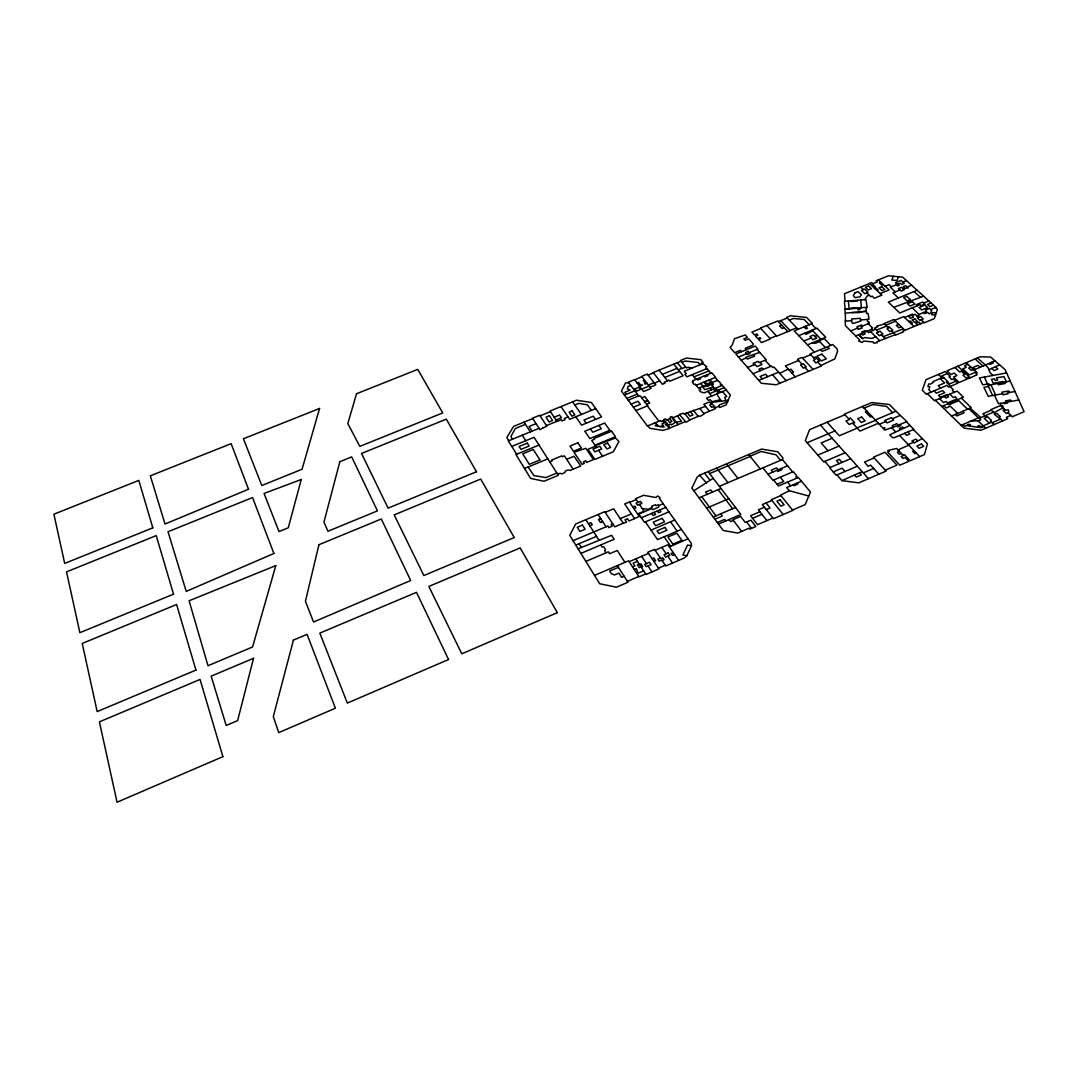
<?xml version="1.0" encoding="UTF-8"?>
<svg xmlns="http://www.w3.org/2000/svg" width="1078" height="1078" viewBox="0 0 1078 1078"><rect width="100%" height="100%" fill="white"/><g stroke="black" fill="none" stroke-linecap="round" stroke-linejoin="round"><path stroke-width="1.5" d="M983.783 426.403L980.778 427.683L970.2 426.12L970.335 424.543L968.57 424.328L964.823 426.443L962.883 424.543M639.402 504.464L641.895 503.534L640.521 501.405L636.114 503.089L637.624 505.218L639.402 504.464L642.353 508.681L648.067 509.234L652.379 507.374L651.557 506.256L655.303 504.733L655.963 505.676L658.173 504.774L658.766 505.609L658.577 507.199L652.823 509.692L651.489 508.695L638.836 514.044L644.455 522.264L668.939 511.861M727.825 401.757L719.605 404.789L718.797 406.271L719.794 407.497L726.168 404.897L730.345 394.966L722.314 385.345L720.239 384.172L720.859 383.593L719.242 381.666L717.113 380.48M719.363 486.326L782.385 459.578L782.978 458.015L777.804 451.817L761.567 449.081L699.541 475.263L697.143 477.136L691.833 488.105L723.176 530.43L737.743 533.084L749.089 528.166L749.803 529.109L755.813 526.522L750.935 520.175L745.262 522.493L740.64 516.416L732.892 519.744L741.664 531.373M893.352 276.238L891.843 280.037L896.977 280.536L898.5 276.75M657.513 426.511L657.876 425.621L655.437 422.697M773.64 480.033L778.464 485.976L798.34 477.487L810.467 492.026L805.185 504.598L792.559 510.029M977.679 427.117L978.366 425.487L982.449 426.969M660.248 426.767L663.051 425.514M660.383 558.081L657.863 559.145L659.224 561.193L661.757 560.102L665.746 565.977L684.26 558L686.848 555.709L691.497 545.724L691.254 543.285L659.318 498.279L660.1 497.726L657.674 495.961L655.801 497.51L643.647 495.301L635.602 498.696L638.149 502.375M867.076 331.202L868.625 332.671L875.511 329.033M864.866 299.684L867.157 296.019L869.164 295.183M1004.656 409.6L1002.998 410.314L1006.407 413.521L1008.873 411.836L1008.253 409.815L1005.289 410.192L1000.384 405.584L990.871 409.653L995.344 413.925M693.814 490.786L713.218 478.295M704.729 382.798L706.238 381.976L705.74 381.369M918.577 317.525L920.572 316.528L923.226 318.98L919.952 320.341L917.351 317.97L918.577 317.525L915.155 314.345L913.605 314.992L912.621 314.116L904.536 317.458M808.729 495.974L789.339 490.733L780.526 495.152L792.829 510.379L773.465 518.72L762.335 504.571L771.942 500.448M654.467 383.242L659.615 380.736M878.503 331.957L880.066 331.202L882.976 334.099L879.217 335.662L876.468 332.765L878.503 331.957L874.568 328.103L877.708 326.796L876.899 326.068L884.378 324.047M664.291 420.285L661.366 421.592L660.585 420.568L647.393 426.026L621.467 391.085L625.51 382.959L628.676 382.663M853.008 423.533L854.746 422.724L850.367 418.008L848.602 418.749M718.797 406.271L715.698 407.7L710.82 402.539L728.378 400.288M646.45 563.646L649.455 562.271L651.058 564.683L646.167 566.678L644.671 564.414L646.45 563.646L641.612 556.356M588.494 523.773L590.933 522.668L592.253 524.73L589.774 525.781M681.943 362.397L685.096 360.982L698.248 362.518L700.201 364.714M574.87 405.085L578.738 403.361L587.443 404.856L591.337 410.395M634.713 379.874L641.895 376.667M901.262 453.407L899.281 454.283L897.354 452.234L899.362 451.372M973.973 369.97L994.994 360.834L1005.127 369.687L1024.1 411.675L1012.269 416.768L1008.065 412.807M836.973 474.926L841.931 480.64L862.157 471.652M988.849 369.66L999.643 364.89M898.001 449.917L908.808 445.16M904.941 330.272L902.892 331.162L903.566 331.822L895.764 335.056L891.466 330.892L889.781 331.552L886.978 328.844L888.636 328.157L883.947 323.629L893.729 319.573L904.941 330.272L923.833 322.43M866.901 411.082L865.351 411.756L870.418 416.997L871.886 416.377M750.045 456.29L761.122 451.493L776.025 454.822L780.607 460.333M704.109 382.043L707.761 386.409L712.369 383.445L713.313 384.576L711.763 385.237L714.512 388.565M916.34 453.097L914.952 453.69L912.635 451.305L914.198 450.833M983.203 425.837L991.666 422.199M992.191 422.711L1000.721 419.032M1010.841 415.421L1006.313 417.375L1007.741 418.722L981.034 430.216L964.069 428.168L935.394 400.315M772.926 518.033L757.457 524.69L750.571 515.756L759.95 511.727M885.267 470.143L896.923 465.13L885.011 452.234L873.463 457.18L886.129 471.086L858.816 482.85L841.931 480.64M627.409 581.379L638.782 576.474M658.415 568.146L665.22 565.222M645.695 573.954L639.011 576.824L628.582 560.803L594.517 575.396M833.254 471.921L842.066 468.162L844.977 471.49M717.342 522.534L724.659 519.394L725.858 520.93M780.863 495.57L771.309 499.653L783.18 514.529M655.101 550.265L667.861 544.794L678.628 560.425M629.161 561.692L648.525 553.391M718.487 524.097L740.882 514.489L708.138 471.638M672.901 544.161L681.835 540.334M669.276 546.856L688.074 538.798M857.306 466.208L836.164 475.263L829.615 467.717L850.65 458.729M908.215 444.54L913.565 442.249L914.265 442.977L922.283 438.517M637.408 561.355L633.109 563.188L634.902 565.937L632.53 566.866M764.41 507.212L758.427 509.773L766.903 520.62M991.369 410.139L982.907 413.763L986.599 417.321L984.214 418.345L989.267 423.223M960.767 425.446L980.266 417.078L970.106 408.144M1002.89 407.942L993.983 412.631M652.069 558.673L653.753 557.946L655.653 560.776L653.955 561.49M766.296 509.598L770.056 507.981L766.081 502.968M993.485 412.16L979.228 418.277L980.818 419.827L978.177 420.959M639.497 564.535L641.046 563.861L642.744 566.583L641.262 567.217M986.316 417.051L987.435 416.58L991.383 420.366L990.251 420.851L994.132 424.584M673.211 552.569L671.109 553.472L672.456 555.426L674.612 554.591M752.565 518.343L761.957 514.3M634.228 569.48L636.303 568.591L638.055 573.2L643.633 570.828M641.06 566.907L639.281 567.661L637.341 564.751L639.187 564.063M903 455.253L904.442 454.633L910.101 460.764L924.425 454.593L927.471 443.759L913.416 429.543M863.276 472.905L873.625 468.458M624.135 576.272L621.602 577.35L619.001 573.105L614.473 574.965L611.293 573.604L609.717 570.936L618.449 567.392M662.108 560.6L664.088 559.751L662.768 557.811L660.787 558.66L654.494 549.376L647.77 552.259L658.928 568.914L646.032 574.466L635.764 558.862M863.316 289.605L864.623 289.052L868.113 292.381L864.785 293.661L861.376 290.413L863.316 289.605L860.702 287.112M706.063 384.415L711.83 381.949L710.55 380.359L709.216 380.952L708.569 380.211M706.656 508.129L728.809 498.683M585.866 561.409L608.369 551.815L609.582 553.715L617.29 550.508L624.957 562.366M909.953 425.392L889.741 434.798L892.409 437.641L894.605 437.574L913.807 429.381L906.436 421.754M777.09 484.265L783.76 481.421L780.297 477.19M681.363 529.406L657.526 539.593L645.385 521.873M713.232 516.995L735.519 507.469M951.389 416.148L971.224 407.673L961.333 398.105M801.466 481.233L786.644 487.566L789.339 490.733M714.849 519.192L722.341 515.985L720.697 513.802M883.367 284.592L881.912 285.198L879.325 282.786L880.78 282.18M575.787 545.118L596.511 536.332M641.383 517.763L665.786 507.401M832.162 438.274L821.153 442.937L828.012 450.752M875.296 420.002L895.953 411.23L906.841 421.579L898.338 425.204L896.869 423.694L892.139 425.648L893.622 427.211M857.239 428.141L839.304 435.755L827.136 422.226M578.077 548.81L611.644 535.308L614.19 539.243L580.907 553.391M699.016 497.807L720.993 488.469M878.368 423.263L859.948 431.079L852.563 423.048L849.181 424.489L845.974 420.986L849.356 419.558L844.357 414.127L871.779 402.552L889.444 404.506L895.953 411.23M940.515 397.256L947.023 394.494L947.656 395.114M879.311 424.274L885.806 421.511M892.395 418.709L893.662 420.043L887.127 422.913L884.795 420.42L891.479 417.698L892.395 418.709L900.292 415.353M767.94 474.145L776.928 470.331L777.885 471.409L781.954 469.685L781.038 468.58M787.573 465.804L778.141 469.819L776.564 467.906L771.322 470.129L772.886 472.043M817.811 455.091L839.075 446.036M651.031 530.12L674.72 520.027M941.633 406.487L963.449 397.203L957.116 391.085L934.491 400.706L927.39 393.672M874.15 457.934L864.489 462.044L867.965 466.222L870.633 465.144L878.826 474.226M931.082 302.958L927.511 304.481L929.842 306.664L933.494 305.155M844.909 414.72L809.591 429.637L805.306 440.659L823.7 461.883L845.273 452.679L868.437 478.699M600.729 518.545L598.492 519.488L600.446 522.493L602.696 521.55M709.62 473.592L750.18 456.452M967.923 364.337L964.554 365.752L966.252 367.355L962.762 368.824L969.216 374.901L976.129 371.977M947.36 373.514L941.849 375.845L947.764 381.545L946.376 382.138L950.634 386.247L957.911 383.148L953.329 378.93L951.807 379.577L949.017 376.909L950.324 376.357L945.271 371.533L925.989 379.672L922.296 390.236L926.258 394.157L946.888 385.412L948.559 387.042L950.378 386.867L953.262 389.657L952.319 390.505L954.246 392.311M632.826 506.983L634.888 506.108L636.02 507.765L633.918 508.587M941.916 377.826L932.955 381.625L933.548 382.191L930.637 384.091L928.764 383.903L927.875 386.53L929.829 386.759L928.832 389.859L931.217 392.055M943.762 377.691L942.374 378.27L938.399 374.43M970.887 367.099L968.691 368.029L971.197 370.374L973.394 369.444M620.2 518.653L631.425 513.91M573.065 540.698L607.925 525.983L608.827 527.56L612.102 526.172L611.091 524.636L612.789 523.921M637.583 513.963L643.97 511.268L642.353 508.681M658.766 505.609L663.186 503.736M807.099 442.721L834.965 430.93M955.755 381.248L949.395 383.943L947.158 381.801M623.246 523.234L614.716 526.846L604.758 511.7L575.652 523.989L569.763 535.362L599.664 583.737L616.441 587.214L627.962 582.241L617.33 565.627M634.551 518.531L639.321 516.51L629.404 501.971L624.688 503.965L634.619 518.626L629 521.011L627.463 518.734L625.011 519.825L626.534 522.062L623.367 523.409L613.638 508.816L605.203 512.373M598.506 450.308L601.645 448.987L599.745 446.238L592.981 449.041L594.867 451.817L598.506 450.308L602.575 456.237M879.688 340.715L875.848 336.808L872.021 338.411L865.001 337.562L862.575 338.559L858.708 334.665L862.575 338.559M629.66 502.348L636.209 499.572M733.323 520.431L730.588 521.577L728.944 519.609M566.678 459.322L574.048 456.277L580.746 466.006L570.019 470.466L568.16 469.954L565.209 471.113L564.872 472.609L561.759 473.902L560.061 473.255L557.663 474.253M758.777 380.372L778.559 372.166M813.567 357.68L815.305 356.966L819.347 361.265L817.636 362.006L821.369 365.994L776.187 384.765L761.311 383.269L735.843 354.029L755.22 346.078L757.888 349.07L749.21 352.627M887.598 327.16L888.905 326.621L892.907 330.313L891.466 330.892M912.325 307.796L918.941 314.439L926.581 311.272L925.342 310.073L929.398 308.389L931.688 310.707L930.61 313.199L929.047 313.765L927.632 312.431L924.776 313.631L923.576 312.512M930.678 309.575L935.96 307.392L902.731 277.167L888.461 275.766L876.144 280.792L877.303 281.87L872.857 283.689L871.698 282.611L844.519 293.715L845.017 301.261M788.193 369.04L779.677 373.419M916.866 315.935L919.494 314.843L918.941 314.439M672.807 417.833L679.76 414.949M802.126 364.351L800.577 364.997L803.42 368.07L806.263 366.884L803.46 363.852L802.126 364.351L797.45 359.284L801.951 357.424L813.095 369.431M789.015 369.943L790.902 369.161L793.61 372.139L791.724 372.921M665.436 421.794L668.441 424.975M673.71 419.005L672.941 419.329L675.084 422.212M908.848 321.54L910.155 321.001L912.433 323.144L911.126 323.683M684.813 413.656L689.826 420.056L686.107 422.212L679.356 414.437L683.412 413.265L684.045 413.979L705.551 406.379M901.275 326.782L898.809 327.806L896.276 325.34L898.809 324.424M817.717 362.1L815.803 362.895L813.351 360.281L815.251 359.486L810.063 353.948L832.809 344.542L837.107 348.989L837.579 351.28L834.83 358.88L820.924 365.523M667.996 425.163L670.812 423.991L671.567 424.975L675.919 421.862M676.229 422.266L681.458 421.242L677.361 415.946M668.616 425.972L667.673 426.362L669.532 428.478L662.808 430.378L649.872 428.316L647.905 425.81M556.868 473.013L545.886 477.581L533.92 475.587L528.072 467.03M703.867 413.521L715.159 408.831L713.353 406.608L711.628 407.336L709.755 405.018L711.48 404.304L709.526 401.892L703.84 404.25L709.432 411.203M685.015 421.714L670.098 427.926L667.767 424.853L666.285 425.621L665.328 424.368L666.891 423.708L663.725 419.544L665.49 418.816L666.473 420.11L670.853 418.304L670.071 417.28L671.823 416.553L678.035 424.624M689.718 419.921L698.207 416.391L693.275 410.152M998.996 417.402L1000.451 416.795L996.786 413.305L994.374 414.343L1002.675 420.905M789.365 320.153L793.408 318.468L804.201 319.492L809.241 324.734M747.553 367.49L755.058 364.391L756.999 366.601L761.984 364.539L760.044 362.329M798.057 329.316L786.697 317.35L790.538 315.773L806.6 317.458L812.394 323.44L794.23 330.892L807.476 344.839L825.788 337.293L816.962 328.157L798.731 335.649M819.617 341.537L815.224 343.343L812.3 342.844M713.272 387.069L704.823 389.657L702.937 387.339L707.128 385.641M850.69 330.959L858.075 327.901L856.929 326.796L861.497 325.004L862.562 326.055M722.314 385.345L704.055 392.891L700.538 391.772L699.123 390.047L700.808 389.347L699.501 387.743M752.97 373.702L771.498 366.048L772.859 367.571L774.017 367.086L786.131 380.628M923.752 303.066L928.872 300.951M524.528 468.499L547.826 458.864M709.688 393.618L724.214 387.608M549.767 461.896L552.111 460.926L551.586 460.09L561.732 455.9L562.258 456.722L564.387 455.846L573.119 469.173M855.649 335.932L862.669 333.021L861.699 332.064L865.23 330.596L866.173 331.566M802.571 358.085L810.764 354.702M726.222 390.034L706.521 398.186L708.273 400.342L710.092 399.668L711.938 401.73L720.293 399.749L721.465 401.178M894.592 320.395L903.674 316.649L914.077 326.472M798.555 360.497L785.39 365.941L795.268 376.842M885.644 325.26L895.441 321.204M595.635 446.13L588.009 449.283L594.881 459.43L613.301 451.776L618.934 441.522L615.511 437.991L595.326 445.672L596.606 447.532M525.471 424.314L515.311 428.505L510.891 436.536L512.535 439.191M626.87 398.375L637.3 394.103M539.094 428.303L508.237 440.942L511.821 446.427L534.055 437.304L558.35 475.317L544.053 481.26L530.605 478.376L515.958 454.552L539.013 445.066M628.218 400.194L638.648 395.895L640.453 396.084L647.743 405.732L635.939 410.597M900.036 289.928L898.351 288.581L901.437 287.314L904.186 289.834L901.235 291.047L900.036 289.928L892.921 292.852L898.405 297.973M902.973 288.729L908.148 287.907L905.641 285.616L903.229 286.6L904.779 287.988M907.164 287.004L911.557 285.198M738.47 357.047L746.771 353.638M641.774 397.822L644.833 396.569L647.649 400.302L644.59 401.555M631.142 404.129L638.055 401.272L640.345 404.331L633.406 407.188M741.098 360.079L746.394 357.896M759.72 352.412L745.855 357.276L747.404 359.055L754.627 356.077L753.616 354.931M812.785 330.784L806.007 334.315L804.875 333.129M644.94 402.027L647.945 400.787L649.67 403.064L646.665 404.29M917.122 290.265L888.299 302.136L899.78 312.984L919.938 304.643L921.016 305.626L924.749 304.009L922.633 302.029L916.26 304.67L917.378 305.707M696.145 385.331L715.603 377.313L711.857 372.826L692.48 380.803L693.194 381.693L692.211 382.097L694.138 384.469L695.135 384.078L698.463 388.174L717.584 380.291L715.226 377.462M803.797 341.025L811.249 337.953M814.86 336.457L817.286 335.46M680.959 361.197L653.201 372.543L662.377 384.267L664.937 383.216L664.183 382.259L667.511 380.884L659.035 370.158M760.825 328.453L751.892 332.105L754.465 334.948L756.796 333.991L757.915 335.231L755.543 336.201L757.686 338.573L759.95 337.643L760.758 338.546L758.616 339.422L761.486 342.602L770.42 338.937L760.475 328.062L777.858 320.961L787.816 331.579L790.255 330.73L780.768 320.651M778.451 321.594L787.304 317.983M648.121 375.077L653.47 372.894M871.657 285.508L873.193 284.888L875.471 287.031L873.935 287.664M630.724 385.385L628.043 386.476L627.396 388.875L630.037 390.128L624.755 392.405L626.21 394.359M637.071 382.959L638.54 382.367L640.655 385.142L642.542 385.169L639.658 386.355M644.388 379.901L643.256 380.359L645.358 383.094L644.523 383.431L645.062 384.132L647.029 383.337M781.55 324.909L779.488 325.758L782.062 328.507L784.137 327.658M662.35 374.349L677.119 368.312M875.107 288.756L876.32 288.257L878.166 290.009L876.953 290.508M556.005 419.989L561.449 417.752L559.617 415.03L554.119 417.173M678.318 369.808L681.902 368.339M685.729 367.046L682.078 368.541L677.321 362.68M633.77 389.414L640.036 386.854M546.452 425.581L556.895 421.309M568.052 416.916L564.239 418.48L565.061 419.706L562.069 420.919L561.247 419.706L556.989 421.458L550.036 411.041L576.528 400.221L591.364 402.512L601.564 416.916L581.581 425.136L575.827 416.755M664.803 377.448L679.598 371.384M624.431 395.087L634.834 390.829M648.363 385.048L654.063 382.717M641.733 389.091L649.131 386.059M902.865 282.032L906.463 280.563M595.689 408.616L569.669 419.288L561.005 406.554M650.021 387.218L655.734 384.873L647.326 374.053L641.666 376.357L650.991 388.484L643.579 391.516L634.565 379.658L628.326 382.205L638.648 395.895M769.975 338.452L776.335 335.851M667.43 380.777L668.966 380.143L669.869 381.194L683.129 375.75L673.75 364.135M790.026 330.488L796.615 327.793M787.816 331.579L776.632 336.161L766.768 325.489M880.2 293.566L889.094 289.928L878.327 279.903M864.125 408.131L872.978 404.506L886.628 406.433L892.611 412.658M532.775 418.574L513.559 426.416L506.849 437.493L508.829 440.713M540.078 415.852L550.427 411.634M857.01 427.885L875.619 420.339M536.062 423.641L529.082 426.47L532.114 431.16M656.825 424.907L655.074 425.594L664.129 427.131L661.986 423.897L664.331 422.94L662.7 420.972M903.404 328.817L883.3 336.659M693.976 376.855L708.933 370.967L710.847 373.244M655.99 423.425L654.036 423.277M876.549 330.043L886.574 326.162M895.36 334.652L877.047 341.739L877.196 342.777L873.557 343.114L873.517 342.022L863.694 341.039L862.117 342.427L858.654 341.052L859.745 340.042L845.475 325.704L845.165 321.136L851.687 320.638M885.132 286.236L889.188 284.7L891.398 286.748M893.797 307.324L923.603 296.167M1010.261 381.06L987.974 385.318L992.595 395.532M988.499 386.49L983.904 387.366L988.216 396.313L1002.54 393.726L1003.012 394.75L1007.822 393.861L1007.378 392.864L1014.977 391.489M1006.596 372.934L979.444 377.947L982.705 384.833L988.89 383.862L989.456 385.035M1018.831 400.005L1007.027 402.134L1007.553 403.078L1004.332 403.644L1003.901 402.7M697.87 415.96L700.471 416.243L704.163 413.885L699.999 408.683M849.181 308.928L845.152 309.292L844.397 301.314L865.944 299.603L867.17 307.405L851.216 308.038L849.181 308.928L848.319 301.005M845.489 321.123L845.3 313.172L865.715 311.34L866.483 307.459M860.473 319.95L869.03 319.277L868.113 313.442L866.604 313.523L866.321 311.299L859.193 311.919L859.274 312.607L851.916 312.58M970.955 421.08L978.002 420.784L985.656 428.222M936.23 312.97L932.591 312.62L931.621 314.682L935.515 315.113M967.168 425.635L970.2 426.12M691.497 545.724L687.548 545.064L682.886 554.954L686.848 555.709M691.806 368.164L688.141 367.194L686.47 367.948L680.42 360.524L686.511 358.044L700.902 359.688L703.112 362.343L701.306 363.057L702.061 363.96M992.016 362.154L993.188 363.03L990.008 364.391L988.984 363.502M994.994 360.834L990.655 357.061L980.145 356.805L947.01 370.792L950.904 374.511L954.299 373.082L956.941 375.589L953.518 377.017L959.177 382.434L977.113 374.821L975.846 373.648L977.261 373.042L966.171 362.707M991.625 368.433L994.051 370.576L997.837 368.959L995.425 366.763M914.009 291.545L920.504 297.326M977.476 357.936L987.839 367.275L990.21 372.867L993.013 375.44M935.502 307.58L937.429 309.332L934.356 318.589L924.264 322.834L921.084 319.87M896.384 284.7L897.745 285.953L899.281 285.32L897.92 284.066L900.197 283.137L901.639 284.444L904.307 283.352L901.1 280.415L895.441 282.732L897.381 284.282L890.266 287.206L895.306 291.868M975.118 358.934L982.961 366.17M980.077 367.382L977.921 365.375L973.016 367.45L975.172 369.458M920.639 323.75L918.901 322.12L915.748 323.387L917.513 325.044M957.843 366.224L970.106 377.799M869.528 283.501L881.871 295.143L874.393 298.202L872.21 296.113L870.781 296.719L866.793 292.92M969.001 378.257L968.017 377.327L966.157 378.108L962.991 375.131L964.756 374.376L961.441 371.25L959.689 372.004L954.892 367.463M940.137 378.58L944.665 382.946L938.237 385.668L940.676 388.053M968.852 408.683L978.366 417.9M967.572 409.222L958.746 400.652L948.923 404.843L947.885 403.832M949.839 394.184L953.289 397.526L955.256 396.691L956.954 398.9L947.616 402.876L946.147 401.434L943.493 402.552L939.464 398.591M955.687 400.504L956.712 401.515M870.755 331.849L875.848 336.808M947.01 395.383L948.573 396.906L945.972 398.011L944.422 396.488M962.641 411.338L964.123 412.78L956.779 415.919L955.458 414.41M881.373 334.759L885.254 338.573M868.221 323.71L872.466 327.874L871.59 328.251L872.358 329.019L863.721 332.59L865.108 333.964L862.508 335.083L861.093 333.681M957.709 413.44L950.324 406.19L946.08 407.996L943.668 405.624M934.02 390.869L936.364 393.174L942.576 390.532L944.759 392.661L938.52 395.303L941.134 397.876M857.36 328.197L858.56 329.396L862.13 327.941L860.904 326.728L869.03 323.387L868.369 322.767L869.34 322.362L867.534 321.433L867.359 319.411M917.418 440.592L915.99 439.164L911.934 440.902L913.322 442.357M903.58 428.114L902.596 427.117L899.402 428.451L900.386 429.475M811.438 323.831L815.992 328.561M830.734 345.391L824.185 338.6L818.903 340.796L825.411 347.601M812.165 330.137L820.951 339.274M827.567 346.698L829.278 348.477L822.231 351.388L820.533 349.622M907.838 431.928L909.819 433.989L906.585 435.364L904.658 433.289M899.887 424.543L900.871 425.567L897.758 426.901L896.802 425.85L884.822 430.122L883.475 428.68L884.971 428.006L882.909 428.087L862.548 406.46M805.549 326.243L807.476 328.278L805.94 328.898L804.013 326.877M899.591 435.458L919.696 456.627M891.897 427.939L895.373 431.618M807.476 344.839L814.375 352.169M741.664 351.644L740.411 350.323L734.657 352.681L730.075 347.412L732.245 345L734.495 338.681L745.262 334.962L747.418 337.387L743.847 338.842L745.167 340.311L748.738 338.856L753.401 344.057L752.754 345.216L745.221 348.302L746.448 349.69M804.956 367.436L808.554 371.317M859.53 472.824L861.389 474.846L856.255 477.055L854.49 475.061M699.541 475.263L706.494 482.89M757.039 349.42L766.283 359.756L759.262 362.653L758.117 361.359L753.091 363.434L754.236 364.728M765.137 360.227L770.649 366.399M820.398 425.069L845.071 452.773M763.264 369.444L761.93 367.935L758.979 369.161L760.3 370.67M767.765 376.64L765.609 374.201L760.071 376.491L762.213 378.944M842.012 462.422L839.331 459.376L836.447 460.602L839.115 463.648M722.489 391.584L726.774 396.448L724.632 397.337L725.925 400.598M824.818 461.411L830.114 467.502M713.313 384.576L712.329 383.458L710.82 384.091L710.2 383.337M797.06 483.106L797.882 484.049L793.947 485.76L793.152 484.79M772.522 374.672L779.906 383.229M715.213 391.327L714.121 390.061L716.533 388.929L717.678 390.317M782.385 459.578L792.667 471.921M706.386 368.824L705.915 367.046L706.764 366.722L702.964 363.582L684.274 371.25L686.268 373.702L684.84 374.335L686.875 376.842L707.047 368.555L708.933 370.967M796.898 478.093L795.833 476.813L797.1 476.274L793.287 471.652L772.953 480.33L762.847 467.879M720.751 392.298L719.727 391.058L717.315 392.015L718.244 393.335M704.23 375.966L704.985 376.882L707.842 375.723L707.128 374.767M787.546 482.095L790.646 485.855M710.227 388.336L711.467 389.832M707.815 391.341L711.669 396.057M700.687 383.458L703.004 386.301M696.819 379.011L697.574 379.941L700.592 378.742L699.824 377.772M692.184 374.672L696.011 379.348M712.437 492.107L710.658 489.938L705.564 492.04L707.262 494.303M748.631 454.539L760.286 468.957M690.19 411.432L692.965 414.949L689.96 416.189L687.198 412.672M726.545 463.877L737.958 478.43M716.668 468.041L727.973 482.674M669.748 418.763L671.864 421.525L669.573 422.482L667.457 419.719M746.596 521.968L751.487 528.382M718.137 489.681L732.622 508.708M704.581 473.134L710.092 480.384M639.011 387.258L640.682 389.454L636.465 391.179L634.807 388.996M647.339 405.894L658.928 421.255M701.711 496.662L715.967 515.836M670.556 521.792L677.173 531.198M682.455 541.21L676.822 533.192L667.929 536.992L673.507 545.037M659.696 509.988L660.922 511.74L658.51 512.764L657.284 511.012M595.501 419.409L593.264 416.229L583.966 420.043L586.176 423.236M598.896 425.419L601.228 428.734L592.765 432.224L590.461 428.896M654.05 512.387L655.532 514.502L653.106 515.54L651.624 513.411M572.62 401.811L581.379 414.478M664.102 536.777L670.651 546.263M661.825 547.381L666.204 553.782M667.848 556.181L672.537 563.053M648.013 565.99L651.947 571.919M598.115 514.516L606.052 526.724M524.07 422.131L530.322 431.901M585.88 519.677L598.842 539.984M600.702 544.983L601.915 546.883L603.707 546.762L605.54 549.632L604.691 550.75L605.903 552.866M522.278 435.202L525.754 440.713M579.007 543.757L581.298 547.435M511.821 446.427L516.645 454.269M716.83 393.928L720.293 399.749M1003.322 382.394L1002.85 381.531L993.296 383.283L991.464 379.321L994.401 378.782L995.21 380.507L997.595 380.062L996.598 377.812L1003.928 376.626L1006.475 381.787M1004.534 382.164L1005.248 383.485L998.444 384.765L997.797 383.445M1000.128 403.374L1001.3 405.678L1002.621 405.53L1003.658 408.656M1002.54 393.726L1001.812 392.176L1008.658 390.977L1009.358 392.5M1011.11 401.393L1010.436 399.965L1005.491 400.868L1006.07 402.31L998.39 403.698L994.509 395.181M990.938 384.752L995.6 394.979M984.376 377.044L987.502 384.091M845.3 313.172L844.923 309.305L857.724 308.214L857.872 309.804L860.015 309.588L859.88 308.025M860.743 300.007L861.362 307.904M850.798 300.802L850.852 301.49L857.414 301.045L857.414 300.277M318.94 544.713L305.424 601.281L313.536 622.019L410.678 580.503L381.316 518.99L318.94 544.713M253.546 658.294L237.618 720.603L226.205 725.481L211.167 676.162L253.546 658.294M339.853 461.68L323.952 522.062L327.914 531.252L377.448 510.878L351.684 456.883L339.853 461.68M293.418 640.103L273.3 716.614L278.73 732.622L335.406 708.219L307.068 634.349L293.418 640.103M301.234 479.521L288.298 527.762L279.013 531.562L264.056 493.454L301.234 479.521M275.793 565.613L252.575 646.975L207.987 665.719L189.095 600.769L275.793 565.613M319.573 408.454L302.069 469.253L261.806 485.518L243.426 438.759L319.573 408.454M356.522 393.739L347.817 423.587L359.823 446.386L442.721 412.914L417.738 369.377L356.522 393.739M854.908 292.866L853.372 295.668L854.975 297.582L859.745 296.949L861.484 294.779L858.007 291.639L854.908 292.866M543.002 427.845L539.984 429.691L532.519 418.183L539.687 415.259L546.883 426.241L543.002 427.845M888.905 451.399L887.652 452.086L899.793 465.197L908.714 461.357L905.075 457.463L902.852 458.419L901.127 456.506L903.297 455.576L896.653 448.475L887.827 450.429L888.905 451.399M881.683 286.6L879.055 287.813L882.047 290.629L884.782 289.51L881.683 286.6M273.906 553.472L186.224 591.391L168.006 531.75L252.548 497.551L273.906 553.472M222.903 756.662L117.044 802.234L99.419 721.856L200.036 679.45L222.903 756.662M448.542 659.507L347.332 703.085L319.829 633.109L416.485 592.334L448.542 659.507M557.339 612.654L461.788 653.807L428.855 586.432L520.189 547.907L557.339 612.654M780.135 499.842L776.901 501.23L780.849 506.161L784.11 504.774L780.135 499.842M921.461 444.042L916.906 445.996L919.116 448.3L923.684 446.346L921.461 444.042M668.171 552.933L664.035 554.712L665.678 557.11L669.815 555.332L668.171 552.933M664.991 527.411L657.014 530.807L658.928 533.597L666.918 530.187L664.991 527.411M662.121 518.37L653.187 522.17L655.613 525.673L664.574 521.86L662.121 518.37M582.484 525.107L577.296 527.29L579.91 531.454L585.111 529.258L582.484 525.107M861.565 417.038L857.751 418.655L861.322 422.509L865.149 420.892L861.565 417.038M910.358 299.63L907.231 300.951L903.66 297.649L906.814 296.356L910.358 299.63M195.953 670.085L97.168 711.601L82.238 643.445L176.59 604.515L195.953 670.085M514.233 537.545L423.843 575.544L394.198 514.893L480.68 479.063L514.233 537.545M248.519 489.237L165.028 524.029L150.327 475.816L231.137 443.651L248.519 489.237M821.854 354.163L816.841 356.239L821.274 360.941L826.3 358.853L821.854 354.163M607.561 443.098L603.761 444.675L607.008 448.92L610.593 447.437L607.561 443.098M585.556 460.966L583.319 461.896L584.316 463.392L582.039 464.335L574.035 452.275L585.826 448.286L593.466 459.592L586.553 462.462L585.556 460.966M816.572 338.249L812.947 339.745L809.888 336.525L813.499 335.042L816.572 338.249M912.325 301.719L907.447 303.726L910.128 306.017L914.872 304.063L912.325 301.719M577.862 442.815L569.992 446.063L573.469 451.291L581.379 448.03L577.862 442.815M609.811 430.297L589.828 438.557L584.802 431.227L604.677 423.034L609.811 430.297M539.903 459.956L529.271 464.349L522.736 453.825L533.287 449.486L539.903 459.956M611.59 431.213L594.005 438.49L594.53 439.245L591.714 440.403L594.989 445.174L615.471 436.684L611.59 431.213M924.884 305.101L919.103 307.499L921.757 309.938L927.606 307.513L924.884 305.101M748.145 351.428L745.693 352.425L747.539 354.514L749.992 353.517L748.145 351.428M527.277 443.112L519.138 446.454L520.97 449.391L529.123 446.036L527.277 443.112M173.531 594.167L79.88 632.692L66.54 571.879L156.229 535.604L173.531 594.167M476.489 471.76L388.12 508.142L361.507 453.461L446.305 419.153L476.489 471.76M549.416 415.758L545.98 417.159L549.133 421.929L552.569 420.514L549.416 415.758M868.572 285.993L865.432 287.274L868.262 289.955L871.428 288.688L868.572 285.993M572.135 410.893L569.117 412.133L571.839 416.121L574.87 414.882L572.135 410.893M152.806 527.856L64.693 563.417L53.9 514.206L138.833 480.397L152.806 527.856M914.696 318.859L912.028 319.91L914.899 322.416L917.405 321.446L914.696 318.859M911.638 315.194L908.565 316.393L910.398 318.253L913.511 317.134L911.638 315.194M860.581 321.15L852.981 323.535L851.741 322.201L851.62 319.007L860.352 318.293L860.581 321.15"/></g></svg>
